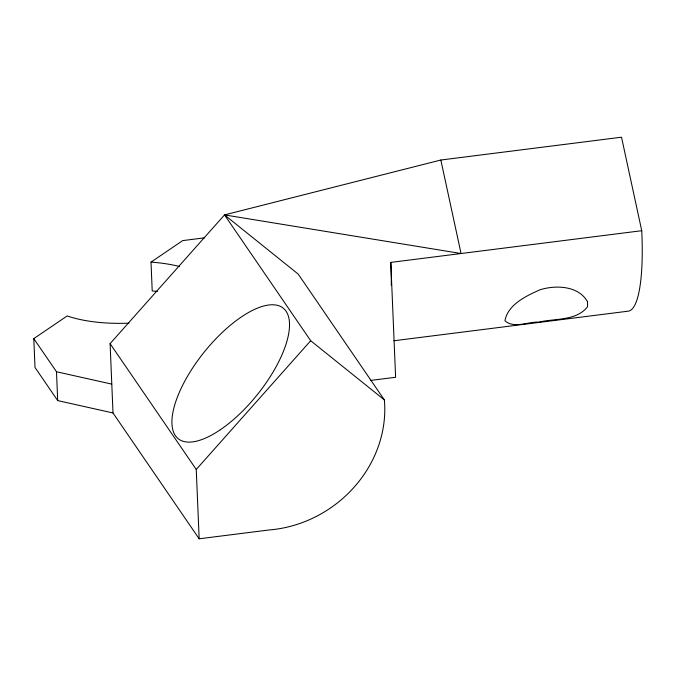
<?xml version="1.0" encoding="UTF-8"?>
<svg xmlns="http://www.w3.org/2000/svg" width="676" height="676" viewBox="0 0 676 676"><rect width="100%" height="100%" fill="white"/><g stroke="black" fill="none" stroke-linecap="round" stroke-linejoin="round"><path stroke-width="1.01" d="M226.621 215.086L224.525 214.9L298.2 274.093L384.365 399.922A118.292 107.281 -34.4 0 1 268.727 530.009L199.158 538.797L113.002 412.968L110.095 343.636L224.525 214.9L440.837 160.026L621.514 137.203L641.744 230.702A120.886 25.113 82.8 0 1 628.08 311.188L393.871 340.763M199.158 538.797L196.251 469.465L310.69 340.729L224.525 214.9L461.066 253.525L440.837 160.026M113.002 412.968L57.697 400.589L35.008 367.457L33.8 338.617L67.177 315.937A83.773 30.707 -2.4 0 0 128.947 323.153M157.398 291.407A83.773 30.707 -2.4 0 0 152.218 290.976L151.01 262.127L182.672 240.605L204.634 237.834M391.286 285.373A120.886 25.113 82.8 0 0 390.804 262.398L641.744 230.702M370.549 380.436L395.612 377.276L390.804 262.398M33.8 338.617L56.488 371.749L111.794 384.12M310.69 340.729L384.365 399.922M110.095 343.636L196.251 469.465M56.488 371.749L57.697 400.589M151.01 262.127A83.773 30.707 -2.4 0 1 179.478 266.479M587.537 301.741L587.537 306.727C576.408 321.185 554.768 318.295 538.84 322.114C528.159 321.573 513.878 328.908 504.938 320.77C507.803 304.555 526.351 295.818 540.056 289.767C555.925 284.833 578.504 285.695 587.537 301.741M220.325 429.75A83.773 34.037 -51.2 0 0 286.024 311.197A83.773 34.037 -51.2 0 0 185.79 379.312A83.773 34.037 -51.2 0 0 220.325 429.75"/></g></svg>
